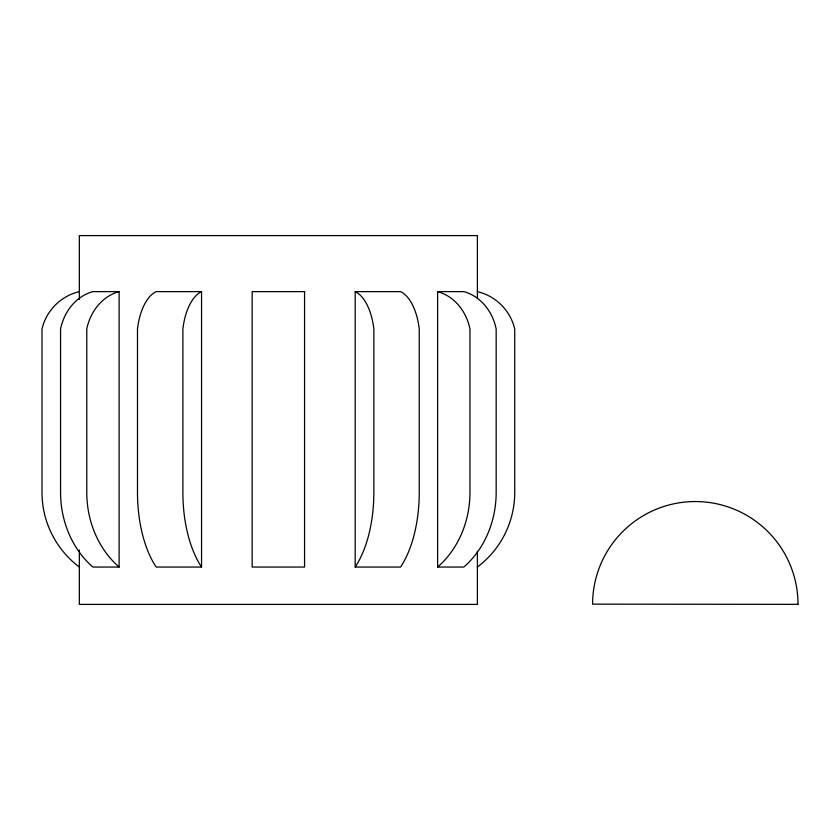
<?xml version="1.0" encoding="UTF-8"?>
<svg xmlns="http://www.w3.org/2000/svg" width="840" height="840" viewBox="0 0 840 840"><rect width="100%" height="100%" fill="white"/><g stroke="black" fill="none" stroke-linecap="round" stroke-linejoin="round"><path stroke-width="1.26" d="M119.112 291.617L92.904 291.617A50.253 43.512 -90 0 0 60.564 328.965L60.564 492.356A93.366 80.861 -90 0 0 92.904 567.053L119.112 567.053L119.112 291.617A50.253 43.512 90 0 0 86.772 328.965L86.772 492.356A93.366 80.861 90 0 0 119.112 567.053M201.547 291.617L156.166 291.617A50.253 25.127 -90 0 0 137.487 328.965L137.487 492.356A93.366 46.683 -90 0 0 156.166 567.053L201.547 567.053L201.547 291.617A50.253 25.127 90 0 0 182.879 328.965L182.879 492.356A93.366 46.683 90 0 0 201.547 567.053M355.183 291.617L400.565 291.617A50.253 25.127 90 0 1 419.244 328.965L419.244 492.356A93.366 46.683 -90 0 1 400.565 567.053L355.183 567.053L355.183 291.617A50.253 25.127 90 0 1 373.853 328.965L373.853 492.356A93.366 46.683 90 0 1 355.183 567.053M437.619 291.617L463.827 291.617A50.253 43.512 -90 0 1 496.167 328.965L496.167 492.356A93.366 80.861 -90 0 1 463.827 567.053L437.619 567.053L437.619 291.617A50.253 43.512 90 0 1 469.959 328.965L469.959 492.356A93.366 80.861 90 0 1 437.619 567.053M477.382 298.169L477.382 235.599L79.349 235.599L79.349 299.481M477.382 551.324L477.382 604.401L79.349 604.401L79.349 550.011M79.349 291.617A50.253 50.253 0 0 0 42 328.965L42 492.356A93.366 93.366 0 0 0 79.349 567.053M477.382 291.617A50.253 50.253 0 0 1 514.731 328.965L514.731 492.356A93.366 93.366 0 0 1 477.382 567.053M304.563 291.617L252.168 291.617L252.168 567.053L304.563 567.053L304.563 291.617M798 604.349L592.599 604.149A102.701 102.701 0 0 1 695.394 501.543A102.701 102.701 0 0 1 798 604.349"/></g></svg>
